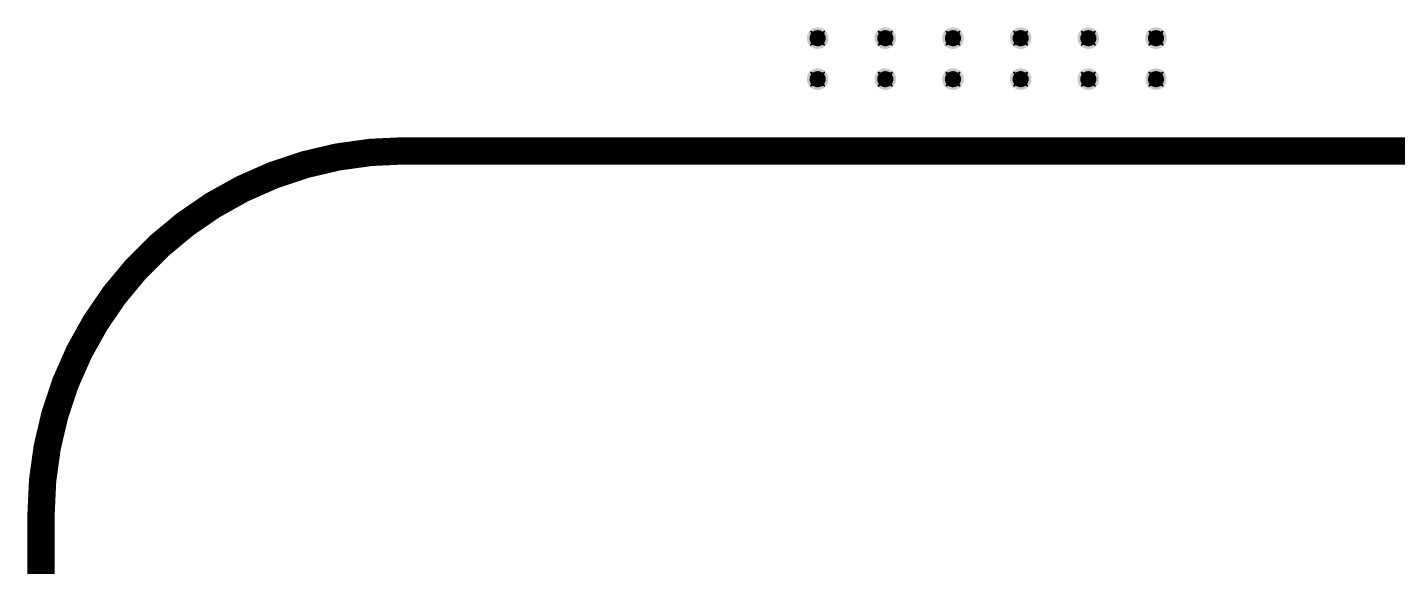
# Model space of a CAD drawing. Header units: inches. Extents: x -11 to 1110, y -7 to 455.
# Drawn here: x 600.5 to 651.4, y 64.3 to 84.3 of the extents above; entities that cross this region are included whole.
import ezdxf

# ---------------------------------------------------------------- set-up
doc = ezdxf.new("R2010")
doc.units = ezdxf.units.IN
for name, color, linetype in [('Bottom Layer', 5, 'Continuous'), ('Bottom Solder', 6, 'Continuous'), ('Drill Drawing', 1, 'Continuous'), ('Top Layer', 1, 'Continuous'), ('Top Solder', 216, 'Continuous'), ('Via Holes', 16, 'Continuous')]:
    doc.layers.add(name, color=color, linetype=linetype)

msp = doc.modelspace()

# ---------------------------------------------------------------- hatches: boundary and pattern name
at = {"layer": 'Bottom Layer'}
h = msp.add_hatch(color=5, dxfattribs=at)
edge = h.paths.add_edge_path()
edge.add_arc((629.869, 83.922), 0.3, 0, 360)
h = msp.add_hatch(color=5, dxfattribs=at)
edge = h.paths.add_edge_path()
edge.add_arc((632.384, 83.922), 0.3, 0, 360)
h = msp.add_hatch(color=5, dxfattribs=at)
edge = h.paths.add_edge_path()
edge.add_arc((634.898, 83.922), 0.3, 0, 360)
h = msp.add_hatch(color=5, dxfattribs=at)
edge = h.paths.add_edge_path()
edge.add_arc((637.413, 83.922), 0.3, 0, 360)
h = msp.add_hatch(color=5, dxfattribs=at)
edge = h.paths.add_edge_path()
edge.add_arc((639.928, 83.922), 0.3, 0, 360)
h = msp.add_hatch(color=5, dxfattribs=at)
edge = h.paths.add_edge_path()
edge.add_arc((642.442, 83.922), 0.3, 0, 360)
h = msp.add_hatch(color=5, dxfattribs=at)
edge = h.paths.add_edge_path()
edge.add_arc((629.869, 82.398), 0.3, 0, 360)
h = msp.add_hatch(color=5, dxfattribs=at)
edge = h.paths.add_edge_path()
edge.add_arc((632.384, 82.398), 0.3, 0, 360)
h = msp.add_hatch(color=5, dxfattribs=at)
edge = h.paths.add_edge_path()
edge.add_arc((634.898, 82.398), 0.3, 0, 360)
h = msp.add_hatch(color=5, dxfattribs=at)
edge = h.paths.add_edge_path()
edge.add_arc((637.413, 82.398), 0.3, 0, 360)
h = msp.add_hatch(color=5, dxfattribs=at)
edge = h.paths.add_edge_path()
edge.add_arc((639.928, 82.398), 0.3, 0, 360)
h = msp.add_hatch(color=5, dxfattribs=at)
edge = h.paths.add_edge_path()
edge.add_arc((642.442, 82.398), 0.3, 0, 360)
at = {"layer": 'Bottom Solder'}
h = msp.add_hatch(color=6, dxfattribs=at)
edge = h.paths.add_edge_path()
edge.add_arc((629.869, 83.922), 0.402, 0, 360)
h = msp.add_hatch(color=6, dxfattribs=at)
edge = h.paths.add_edge_path()
edge.add_arc((632.384, 83.922), 0.402, 0, 360)
h = msp.add_hatch(color=6, dxfattribs=at)
edge = h.paths.add_edge_path()
edge.add_arc((634.898, 83.922), 0.402, 0, 360)
h = msp.add_hatch(color=6, dxfattribs=at)
edge = h.paths.add_edge_path()
edge.add_arc((637.413, 83.922), 0.402, 0, 360)
h = msp.add_hatch(color=6, dxfattribs=at)
edge = h.paths.add_edge_path()
edge.add_arc((639.928, 83.922), 0.402, 0, 360)
h = msp.add_hatch(color=6, dxfattribs=at)
edge = h.paths.add_edge_path()
edge.add_arc((642.442, 83.922), 0.402, 0, 360)
h = msp.add_hatch(color=6, dxfattribs=at)
edge = h.paths.add_edge_path()
edge.add_arc((629.869, 82.398), 0.402, 0, 360)
h = msp.add_hatch(color=6, dxfattribs=at)
edge = h.paths.add_edge_path()
edge.add_arc((632.384, 82.398), 0.402, 0, 360)
h = msp.add_hatch(color=6, dxfattribs=at)
edge = h.paths.add_edge_path()
edge.add_arc((634.898, 82.398), 0.402, 0, 360)
h = msp.add_hatch(color=6, dxfattribs=at)
edge = h.paths.add_edge_path()
edge.add_arc((637.413, 82.398), 0.402, 0, 360)
h = msp.add_hatch(color=6, dxfattribs=at)
edge = h.paths.add_edge_path()
edge.add_arc((639.928, 82.398), 0.402, 0, 360)
h = msp.add_hatch(color=6, dxfattribs=at)
edge = h.paths.add_edge_path()
edge.add_arc((642.442, 82.398), 0.402, 0, 360)
at = {"layer": 'Top Layer'}
h = msp.add_hatch(color=1, dxfattribs=at)
edge = h.paths.add_edge_path()
edge.add_arc((629.869, 83.922), 0.3, 0, 360)
h = msp.add_hatch(color=1, dxfattribs=at)
edge = h.paths.add_edge_path()
edge.add_arc((632.384, 83.922), 0.3, 0, 360)
h = msp.add_hatch(color=1, dxfattribs=at)
edge = h.paths.add_edge_path()
edge.add_arc((634.898, 83.922), 0.3, 0, 360)
h = msp.add_hatch(color=1, dxfattribs=at)
edge = h.paths.add_edge_path()
edge.add_arc((637.413, 83.922), 0.3, 0, 360)
h = msp.add_hatch(color=1, dxfattribs=at)
edge = h.paths.add_edge_path()
edge.add_arc((639.928, 83.922), 0.3, 0, 360)
h = msp.add_hatch(color=1, dxfattribs=at)
edge = h.paths.add_edge_path()
edge.add_arc((642.442, 83.922), 0.3, 0, 360)
h = msp.add_hatch(color=1, dxfattribs=at)
edge = h.paths.add_edge_path()
edge.add_arc((629.869, 82.398), 0.3, 0, 360)
h = msp.add_hatch(color=1, dxfattribs=at)
edge = h.paths.add_edge_path()
edge.add_arc((632.384, 82.398), 0.3, 0, 360)
h = msp.add_hatch(color=1, dxfattribs=at)
edge = h.paths.add_edge_path()
edge.add_arc((634.898, 82.398), 0.3, 0, 360)
h = msp.add_hatch(color=1, dxfattribs=at)
edge = h.paths.add_edge_path()
edge.add_arc((637.413, 82.398), 0.3, 0, 360)
h = msp.add_hatch(color=1, dxfattribs=at)
edge = h.paths.add_edge_path()
edge.add_arc((639.928, 82.398), 0.3, 0, 360)
h = msp.add_hatch(color=1, dxfattribs=at)
edge = h.paths.add_edge_path()
edge.add_arc((642.442, 82.398), 0.3, 0, 360)
at = {"layer": 'Top Solder'}
h = msp.add_hatch(color=216, dxfattribs=at)
edge = h.paths.add_edge_path()
edge.add_arc((629.869, 83.922), 0.402, 0, 360)
h = msp.add_hatch(color=216, dxfattribs=at)
edge = h.paths.add_edge_path()
edge.add_arc((632.384, 83.922), 0.402, 0, 360)
h = msp.add_hatch(color=216, dxfattribs=at)
edge = h.paths.add_edge_path()
edge.add_arc((634.898, 83.922), 0.402, 0, 360)
h = msp.add_hatch(color=216, dxfattribs=at)
edge = h.paths.add_edge_path()
edge.add_arc((637.413, 83.922), 0.402, 0, 360)
h = msp.add_hatch(color=216, dxfattribs=at)
edge = h.paths.add_edge_path()
edge.add_arc((639.928, 83.922), 0.402, 0, 360)
h = msp.add_hatch(color=216, dxfattribs=at)
edge = h.paths.add_edge_path()
edge.add_arc((642.442, 83.922), 0.402, 0, 360)
h = msp.add_hatch(color=216, dxfattribs=at)
edge = h.paths.add_edge_path()
edge.add_arc((629.869, 82.398), 0.402, 0, 360)
h = msp.add_hatch(color=216, dxfattribs=at)
edge = h.paths.add_edge_path()
edge.add_arc((632.384, 82.398), 0.402, 0, 360)
h = msp.add_hatch(color=216, dxfattribs=at)
edge = h.paths.add_edge_path()
edge.add_arc((634.898, 82.398), 0.402, 0, 360)
h = msp.add_hatch(color=216, dxfattribs=at)
edge = h.paths.add_edge_path()
edge.add_arc((637.413, 82.398), 0.402, 0, 360)
h = msp.add_hatch(color=216, dxfattribs=at)
edge = h.paths.add_edge_path()
edge.add_arc((639.928, 82.398), 0.402, 0, 360)
h = msp.add_hatch(color=216, dxfattribs=at)
edge = h.paths.add_edge_path()
edge.add_arc((642.442, 82.398), 0.402, 0, 360)
at = {"layer": 'Via Holes'}
h = msp.add_hatch(color=7, dxfattribs=at)
edge = h.paths.add_edge_path()
edge.add_arc((629.869, 83.922), 0.15, 0, 360)
h = msp.add_hatch(color=7, dxfattribs=at)
edge = h.paths.add_edge_path()
edge.add_arc((632.384, 83.922), 0.15, 0, 360)
h = msp.add_hatch(color=7, dxfattribs=at)
edge = h.paths.add_edge_path()
edge.add_arc((634.898, 83.922), 0.15, 0, 360)
h = msp.add_hatch(color=7, dxfattribs=at)
edge = h.paths.add_edge_path()
edge.add_arc((637.413, 83.922), 0.15, 0, 360)
h = msp.add_hatch(color=7, dxfattribs=at)
edge = h.paths.add_edge_path()
edge.add_arc((639.928, 83.922), 0.15, 0, 360)
h = msp.add_hatch(color=7, dxfattribs=at)
edge = h.paths.add_edge_path()
edge.add_arc((642.442, 83.922), 0.15, 0, 360)
h = msp.add_hatch(color=7, dxfattribs=at)
edge = h.paths.add_edge_path()
edge.add_arc((629.869, 82.398), 0.15, 0, 360)
h = msp.add_hatch(color=7, dxfattribs=at)
edge = h.paths.add_edge_path()
edge.add_arc((632.384, 82.398), 0.15, 0, 360)
h = msp.add_hatch(color=7, dxfattribs=at)
edge = h.paths.add_edge_path()
edge.add_arc((634.898, 82.398), 0.15, 0, 360)
h = msp.add_hatch(color=7, dxfattribs=at)
edge = h.paths.add_edge_path()
edge.add_arc((637.413, 82.398), 0.15, 0, 360)
h = msp.add_hatch(color=7, dxfattribs=at)
edge = h.paths.add_edge_path()
edge.add_arc((639.928, 82.398), 0.15, 0, 360)
h = msp.add_hatch(color=7, dxfattribs=at)
edge = h.paths.add_edge_path()
edge.add_arc((642.442, 82.398), 0.15, 0, 360)

# ---------------------------------------------------------------- linework, layer by layer
at = {"layer": 'Bottom Layer'}
for points in [[(601.015, 66.243, 1.016, 1.016, -0.414214), (614.506, 79.734, 1.016, 1.016, 0)], [(614.506, 79.734, 1.016, 1.016, 0), (680.191, 79.734, 1.016, 1.016, 0)], [(601.015, 39.802, 1.016, 1.016, 0), (601.015, 66.243, 1.016, 1.016, 0)]]:
    msp.add_lwpolyline(points, format="xyseb", dxfattribs=at)
for points in [[(614.252, 79.734, 0.508, 0.508, 1), (614.76, 79.734, 0.508, 0.508, 1)], [(614.252, 79.734, 0.508, 0.508, 1), (614.76, 79.734, 0.508, 0.508, 1)], [(600.761, 66.243, 0.508, 0.508, 1), (601.269, 66.243, 0.508, 0.508, 1)], [(600.761, 66.243, 0.508, 0.508, 1), (601.269, 66.243, 0.508, 0.508, 1)]]:
    msp.add_lwpolyline(points, format="xyseb", close=True, dxfattribs=at)
at = {"layer": 'Drill Drawing'}
for points in [[(629.615, 84.176, 0.0508, 0.0508, 0), (629.869, 84.049, 0.0508, 0.0508, 0)], [(629.615, 84.176, 0.0508, 0.0508, 0), (629.742, 83.922, 0.0508, 0.0508, 0)], [(629.869, 84.049, 0.0508, 0.0508, 0), (630.123, 84.176, 0.0508, 0.0508, 0)], [(629.996, 83.922, 0.0508, 0.0508, 0), (630.123, 84.176, 0.0508, 0.0508, 0)], [(632.13, 84.176, 0.0508, 0.0508, 0), (632.384, 84.049, 0.0508, 0.0508, 0)], [(632.13, 84.176, 0.0508, 0.0508, 0), (632.257, 83.922, 0.0508, 0.0508, 0)], [(632.384, 84.049, 0.0508, 0.0508, 0), (632.638, 84.176, 0.0508, 0.0508, 0)], [(632.511, 83.922, 0.0508, 0.0508, 0), (632.638, 84.176, 0.0508, 0.0508, 0)], [(634.644, 84.176, 0.0508, 0.0508, 0), (634.898, 84.049, 0.0508, 0.0508, 0)], [(634.644, 84.176, 0.0508, 0.0508, 0), (634.771, 83.922, 0.0508, 0.0508, 0)], [(634.898, 84.049, 0.0508, 0.0508, 0), (635.152, 84.176, 0.0508, 0.0508, 0)], [(635.025, 83.922, 0.0508, 0.0508, 0), (635.152, 84.176, 0.0508, 0.0508, 0)], [(637.159, 84.176, 0.0508, 0.0508, 0), (637.413, 84.049, 0.0508, 0.0508, 0)], [(637.159, 84.176, 0.0508, 0.0508, 0), (637.286, 83.922, 0.0508, 0.0508, 0)], [(637.413, 84.049, 0.0508, 0.0508, 0), (637.667, 84.176, 0.0508, 0.0508, 0)], [(637.54, 83.922, 0.0508, 0.0508, 0), (637.667, 84.176, 0.0508, 0.0508, 0)], [(639.674, 84.176, 0.0508, 0.0508, 0), (639.928, 84.049, 0.0508, 0.0508, 0)], [(639.674, 84.176, 0.0508, 0.0508, 0), (639.801, 83.922, 0.0508, 0.0508, 0)], [(639.928, 84.049, 0.0508, 0.0508, 0), (640.182, 84.176, 0.0508, 0.0508, 0)], [(640.055, 83.922, 0.0508, 0.0508, 0), (640.182, 84.176, 0.0508, 0.0508, 0)], [(642.188, 84.176, 0.0508, 0.0508, 0), (642.442, 84.049, 0.0508, 0.0508, 0)], [(642.188, 84.176, 0.0508, 0.0508, 0), (642.315, 83.922, 0.0508, 0.0508, 0)], [(642.442, 84.049, 0.0508, 0.0508, 0), (642.696, 84.176, 0.0508, 0.0508, 0)], [(642.569, 83.922, 0.0508, 0.0508, 0), (642.696, 84.176, 0.0508, 0.0508, 0)], [(629.615, 83.668, 0.0508, 0.0508, 0), (629.742, 83.922, 0.0508, 0.0508, 0)], [(629.615, 83.668, 0.0508, 0.0508, 0), (629.869, 83.795, 0.0508, 0.0508, 0)], [(629.869, 83.795, 0.0508, 0.0508, 0), (630.123, 83.668, 0.0508, 0.0508, 0)], [(629.996, 83.922, 0.0508, 0.0508, 0), (630.123, 83.668, 0.0508, 0.0508, 0)], [(632.13, 83.668, 0.0508, 0.0508, 0), (632.257, 83.922, 0.0508, 0.0508, 0)], [(632.13, 83.668, 0.0508, 0.0508, 0), (632.384, 83.795, 0.0508, 0.0508, 0)], [(632.384, 83.795, 0.0508, 0.0508, 0), (632.638, 83.668, 0.0508, 0.0508, 0)], [(632.511, 83.922, 0.0508, 0.0508, 0), (632.638, 83.668, 0.0508, 0.0508, 0)], [(634.644, 83.668, 0.0508, 0.0508, 0), (634.771, 83.922, 0.0508, 0.0508, 0)], [(634.644, 83.668, 0.0508, 0.0508, 0), (634.898, 83.795, 0.0508, 0.0508, 0)], [(634.898, 83.795, 0.0508, 0.0508, 0), (635.152, 83.668, 0.0508, 0.0508, 0)], [(635.025, 83.922, 0.0508, 0.0508, 0), (635.152, 83.668, 0.0508, 0.0508, 0)], [(637.159, 83.668, 0.0508, 0.0508, 0), (637.286, 83.922, 0.0508, 0.0508, 0)], [(637.159, 83.668, 0.0508, 0.0508, 0), (637.413, 83.795, 0.0508, 0.0508, 0)], [(637.413, 83.795, 0.0508, 0.0508, 0), (637.667, 83.668, 0.0508, 0.0508, 0)], [(637.54, 83.922, 0.0508, 0.0508, 0), (637.667, 83.668, 0.0508, 0.0508, 0)], [(639.674, 83.668, 0.0508, 0.0508, 0), (639.801, 83.922, 0.0508, 0.0508, 0)], [(639.674, 83.668, 0.0508, 0.0508, 0), (639.928, 83.795, 0.0508, 0.0508, 0)], [(639.928, 83.795, 0.0508, 0.0508, 0), (640.182, 83.668, 0.0508, 0.0508, 0)], [(640.055, 83.922, 0.0508, 0.0508, 0), (640.182, 83.668, 0.0508, 0.0508, 0)], [(642.188, 83.668, 0.0508, 0.0508, 0), (642.315, 83.922, 0.0508, 0.0508, 0)], [(642.188, 83.668, 0.0508, 0.0508, 0), (642.442, 83.795, 0.0508, 0.0508, 0)], [(642.442, 83.795, 0.0508, 0.0508, 0), (642.696, 83.668, 0.0508, 0.0508, 0)], [(642.569, 83.922, 0.0508, 0.0508, 0), (642.696, 83.668, 0.0508, 0.0508, 0)], [(629.615, 82.652, 0.0508, 0.0508, 0), (629.869, 82.525, 0.0508, 0.0508, 0)], [(629.615, 82.652, 0.0508, 0.0508, 0), (629.742, 82.398, 0.0508, 0.0508, 0)], [(629.869, 82.525, 0.0508, 0.0508, 0), (630.123, 82.652, 0.0508, 0.0508, 0)], [(629.996, 82.398, 0.0508, 0.0508, 0), (630.123, 82.652, 0.0508, 0.0508, 0)], [(632.13, 82.652, 0.0508, 0.0508, 0), (632.384, 82.525, 0.0508, 0.0508, 0)], [(632.13, 82.652, 0.0508, 0.0508, 0), (632.257, 82.398, 0.0508, 0.0508, 0)], [(632.384, 82.525, 0.0508, 0.0508, 0), (632.638, 82.652, 0.0508, 0.0508, 0)], [(632.511, 82.398, 0.0508, 0.0508, 0), (632.638, 82.652, 0.0508, 0.0508, 0)], [(634.644, 82.652, 0.0508, 0.0508, 0), (634.898, 82.525, 0.0508, 0.0508, 0)], [(634.644, 82.652, 0.0508, 0.0508, 0), (634.771, 82.398, 0.0508, 0.0508, 0)], [(634.898, 82.525, 0.0508, 0.0508, 0), (635.152, 82.652, 0.0508, 0.0508, 0)], [(635.025, 82.398, 0.0508, 0.0508, 0), (635.152, 82.652, 0.0508, 0.0508, 0)], [(637.159, 82.652, 0.0508, 0.0508, 0), (637.413, 82.525, 0.0508, 0.0508, 0)], [(637.159, 82.652, 0.0508, 0.0508, 0), (637.286, 82.398, 0.0508, 0.0508, 0)], [(637.413, 82.525, 0.0508, 0.0508, 0), (637.667, 82.652, 0.0508, 0.0508, 0)], [(637.54, 82.398, 0.0508, 0.0508, 0), (637.667, 82.652, 0.0508, 0.0508, 0)], [(639.674, 82.652, 0.0508, 0.0508, 0), (639.928, 82.525, 0.0508, 0.0508, 0)], [(639.674, 82.652, 0.0508, 0.0508, 0), (639.801, 82.398, 0.0508, 0.0508, 0)], [(639.928, 82.525, 0.0508, 0.0508, 0), (640.182, 82.652, 0.0508, 0.0508, 0)], [(640.055, 82.398, 0.0508, 0.0508, 0), (640.182, 82.652, 0.0508, 0.0508, 0)], [(642.188, 82.652, 0.0508, 0.0508, 0), (642.442, 82.525, 0.0508, 0.0508, 0)], [(642.188, 82.652, 0.0508, 0.0508, 0), (642.315, 82.398, 0.0508, 0.0508, 0)], [(642.442, 82.525, 0.0508, 0.0508, 0), (642.696, 82.652, 0.0508, 0.0508, 0)], [(642.569, 82.398, 0.0508, 0.0508, 0), (642.696, 82.652, 0.0508, 0.0508, 0)], [(629.615, 82.144, 0.0508, 0.0508, 0), (629.742, 82.398, 0.0508, 0.0508, 0)], [(629.615, 82.144, 0.0508, 0.0508, 0), (629.869, 82.271, 0.0508, 0.0508, 0)], [(629.869, 82.271, 0.0508, 0.0508, 0), (630.123, 82.144, 0.0508, 0.0508, 0)], [(629.996, 82.398, 0.0508, 0.0508, 0), (630.123, 82.144, 0.0508, 0.0508, 0)], [(632.13, 82.144, 0.0508, 0.0508, 0), (632.257, 82.398, 0.0508, 0.0508, 0)], [(632.13, 82.144, 0.0508, 0.0508, 0), (632.384, 82.271, 0.0508, 0.0508, 0)], [(632.384, 82.271, 0.0508, 0.0508, 0), (632.638, 82.144, 0.0508, 0.0508, 0)], [(632.511, 82.398, 0.0508, 0.0508, 0), (632.638, 82.144, 0.0508, 0.0508, 0)], [(634.644, 82.144, 0.0508, 0.0508, 0), (634.771, 82.398, 0.0508, 0.0508, 0)], [(634.644, 82.144, 0.0508, 0.0508, 0), (634.898, 82.271, 0.0508, 0.0508, 0)], [(634.898, 82.271, 0.0508, 0.0508, 0), (635.152, 82.144, 0.0508, 0.0508, 0)], [(635.025, 82.398, 0.0508, 0.0508, 0), (635.152, 82.144, 0.0508, 0.0508, 0)], [(637.159, 82.144, 0.0508, 0.0508, 0), (637.286, 82.398, 0.0508, 0.0508, 0)], [(637.159, 82.144, 0.0508, 0.0508, 0), (637.413, 82.271, 0.0508, 0.0508, 0)], [(637.413, 82.271, 0.0508, 0.0508, 0), (637.667, 82.144, 0.0508, 0.0508, 0)], [(637.54, 82.398, 0.0508, 0.0508, 0), (637.667, 82.144, 0.0508, 0.0508, 0)], [(639.674, 82.144, 0.0508, 0.0508, 0), (639.801, 82.398, 0.0508, 0.0508, 0)], [(639.674, 82.144, 0.0508, 0.0508, 0), (639.928, 82.271, 0.0508, 0.0508, 0)], [(639.928, 82.271, 0.0508, 0.0508, 0), (640.182, 82.144, 0.0508, 0.0508, 0)], [(640.055, 82.398, 0.0508, 0.0508, 0), (640.182, 82.144, 0.0508, 0.0508, 0)], [(642.188, 82.144, 0.0508, 0.0508, 0), (642.315, 82.398, 0.0508, 0.0508, 0)], [(642.188, 82.144, 0.0508, 0.0508, 0), (642.442, 82.271, 0.0508, 0.0508, 0)], [(642.442, 82.271, 0.0508, 0.0508, 0), (642.696, 82.144, 0.0508, 0.0508, 0)], [(642.569, 82.398, 0.0508, 0.0508, 0), (642.696, 82.144, 0.0508, 0.0508, 0)]]:
    msp.add_lwpolyline(points, format="xyseb", dxfattribs=at)
for points in [[(629.602, 84.176, 0.0254, 0.0254, 1), (629.628, 84.176, 0.0254, 0.0254, 1)], [(629.602, 84.176, 0.0254, 0.0254, 1), (629.628, 84.176, 0.0254, 0.0254, 1)], [(629.856, 84.049, 0.0254, 0.0254, 1), (629.882, 84.049, 0.0254, 0.0254, 1)], [(629.856, 84.049, 0.0254, 0.0254, 1), (629.882, 84.049, 0.0254, 0.0254, 1)], [(630.111, 84.176, 0.0254, 0.0254, 1), (630.136, 84.176, 0.0254, 0.0254, 1)], [(630.111, 84.176, 0.0254, 0.0254, 1), (630.136, 84.176, 0.0254, 0.0254, 1)], [(632.117, 84.176, 0.0254, 0.0254, 1), (632.142, 84.176, 0.0254, 0.0254, 1)], [(632.117, 84.176, 0.0254, 0.0254, 1), (632.142, 84.176, 0.0254, 0.0254, 1)], [(632.371, 84.049, 0.0254, 0.0254, 1), (632.396, 84.049, 0.0254, 0.0254, 1)], [(632.371, 84.049, 0.0254, 0.0254, 1), (632.396, 84.049, 0.0254, 0.0254, 1)], [(632.625, 84.176, 0.0254, 0.0254, 1), (632.65, 84.176, 0.0254, 0.0254, 1)], [(632.625, 84.176, 0.0254, 0.0254, 1), (632.65, 84.176, 0.0254, 0.0254, 1)], [(634.632, 84.176, 0.0254, 0.0254, 1), (634.657, 84.176, 0.0254, 0.0254, 1)], [(634.632, 84.176, 0.0254, 0.0254, 1), (634.657, 84.176, 0.0254, 0.0254, 1)], [(634.886, 84.049, 0.0254, 0.0254, 1), (634.911, 84.049, 0.0254, 0.0254, 1)], [(634.886, 84.049, 0.0254, 0.0254, 1), (634.911, 84.049, 0.0254, 0.0254, 1)], [(635.14, 84.176, 0.0254, 0.0254, 1), (635.165, 84.176, 0.0254, 0.0254, 1)], [(635.14, 84.176, 0.0254, 0.0254, 1), (635.165, 84.176, 0.0254, 0.0254, 1)], [(637.146, 84.176, 0.0254, 0.0254, 1), (637.172, 84.176, 0.0254, 0.0254, 1)], [(637.146, 84.176, 0.0254, 0.0254, 1), (637.172, 84.176, 0.0254, 0.0254, 1)], [(637.4, 84.049, 0.0254, 0.0254, 1), (637.426, 84.049, 0.0254, 0.0254, 1)], [(637.4, 84.049, 0.0254, 0.0254, 1), (637.426, 84.049, 0.0254, 0.0254, 1)], [(637.654, 84.176, 0.0254, 0.0254, 1), (637.68, 84.176, 0.0254, 0.0254, 1)], [(637.654, 84.176, 0.0254, 0.0254, 1), (637.68, 84.176, 0.0254, 0.0254, 1)], [(639.661, 84.176, 0.0254, 0.0254, 1), (639.686, 84.176, 0.0254, 0.0254, 1)], [(639.661, 84.176, 0.0254, 0.0254, 1), (639.686, 84.176, 0.0254, 0.0254, 1)], [(639.915, 84.049, 0.0254, 0.0254, 1), (639.94, 84.049, 0.0254, 0.0254, 1)], [(639.915, 84.049, 0.0254, 0.0254, 1), (639.94, 84.049, 0.0254, 0.0254, 1)], [(640.169, 84.176, 0.0254, 0.0254, 1), (640.194, 84.176, 0.0254, 0.0254, 1)], [(640.169, 84.176, 0.0254, 0.0254, 1), (640.194, 84.176, 0.0254, 0.0254, 1)], [(642.175, 84.176, 0.0254, 0.0254, 1), (642.201, 84.176, 0.0254, 0.0254, 1)], [(642.175, 84.176, 0.0254, 0.0254, 1), (642.201, 84.176, 0.0254, 0.0254, 1)], [(642.429, 84.049, 0.0254, 0.0254, 1), (642.455, 84.049, 0.0254, 0.0254, 1)], [(642.429, 84.049, 0.0254, 0.0254, 1), (642.455, 84.049, 0.0254, 0.0254, 1)], [(642.683, 84.176, 0.0254, 0.0254, 1), (642.709, 84.176, 0.0254, 0.0254, 1)], [(642.683, 84.176, 0.0254, 0.0254, 1), (642.709, 84.176, 0.0254, 0.0254, 1)], [(629.602, 83.668, 0.0254, 0.0254, 1), (629.628, 83.668, 0.0254, 0.0254, 1)], [(629.602, 83.668, 0.0254, 0.0254, 1), (629.628, 83.668, 0.0254, 0.0254, 1)], [(629.73, 83.922, 0.0254, 0.0254, 1), (629.755, 83.922, 0.0254, 0.0254, 1)], [(629.73, 83.922, 0.0254, 0.0254, 1), (629.755, 83.922, 0.0254, 0.0254, 1)], [(629.856, 83.795, 0.0254, 0.0254, 1), (629.882, 83.795, 0.0254, 0.0254, 1)], [(629.856, 83.795, 0.0254, 0.0254, 1), (629.882, 83.795, 0.0254, 0.0254, 1)], [(629.983, 83.922, 0.0254, 0.0254, 1), (630.009, 83.922, 0.0254, 0.0254, 1)], [(629.983, 83.922, 0.0254, 0.0254, 1), (630.009, 83.922, 0.0254, 0.0254, 1)], [(630.111, 83.668, 0.0254, 0.0254, 1), (630.136, 83.668, 0.0254, 0.0254, 1)], [(630.111, 83.668, 0.0254, 0.0254, 1), (630.136, 83.668, 0.0254, 0.0254, 1)], [(632.117, 83.668, 0.0254, 0.0254, 1), (632.142, 83.668, 0.0254, 0.0254, 1)], [(632.117, 83.668, 0.0254, 0.0254, 1), (632.142, 83.668, 0.0254, 0.0254, 1)], [(632.244, 83.922, 0.0254, 0.0254, 1), (632.269, 83.922, 0.0254, 0.0254, 1)], [(632.244, 83.922, 0.0254, 0.0254, 1), (632.269, 83.922, 0.0254, 0.0254, 1)], [(632.371, 83.795, 0.0254, 0.0254, 1), (632.396, 83.795, 0.0254, 0.0254, 1)], [(632.371, 83.795, 0.0254, 0.0254, 1), (632.396, 83.795, 0.0254, 0.0254, 1)], [(632.498, 83.922, 0.0254, 0.0254, 1), (632.523, 83.922, 0.0254, 0.0254, 1)], [(632.498, 83.922, 0.0254, 0.0254, 1), (632.523, 83.922, 0.0254, 0.0254, 1)], [(632.625, 83.668, 0.0254, 0.0254, 1), (632.65, 83.668, 0.0254, 0.0254, 1)], [(632.625, 83.668, 0.0254, 0.0254, 1), (632.65, 83.668, 0.0254, 0.0254, 1)], [(634.632, 83.668, 0.0254, 0.0254, 1), (634.657, 83.668, 0.0254, 0.0254, 1)], [(634.632, 83.668, 0.0254, 0.0254, 1), (634.657, 83.668, 0.0254, 0.0254, 1)], [(634.759, 83.922, 0.0254, 0.0254, 1), (634.784, 83.922, 0.0254, 0.0254, 1)], [(634.759, 83.922, 0.0254, 0.0254, 1), (634.784, 83.922, 0.0254, 0.0254, 1)], [(634.886, 83.795, 0.0254, 0.0254, 1), (634.911, 83.795, 0.0254, 0.0254, 1)], [(634.886, 83.795, 0.0254, 0.0254, 1), (634.911, 83.795, 0.0254, 0.0254, 1)], [(635.013, 83.922, 0.0254, 0.0254, 1), (635.038, 83.922, 0.0254, 0.0254, 1)], [(635.013, 83.922, 0.0254, 0.0254, 1), (635.038, 83.922, 0.0254, 0.0254, 1)], [(635.14, 83.668, 0.0254, 0.0254, 1), (635.165, 83.668, 0.0254, 0.0254, 1)], [(635.14, 83.668, 0.0254, 0.0254, 1), (635.165, 83.668, 0.0254, 0.0254, 1)], [(637.146, 83.668, 0.0254, 0.0254, 1), (637.172, 83.668, 0.0254, 0.0254, 1)], [(637.146, 83.668, 0.0254, 0.0254, 1), (637.172, 83.668, 0.0254, 0.0254, 1)], [(637.273, 83.922, 0.0254, 0.0254, 1), (637.299, 83.922, 0.0254, 0.0254, 1)], [(637.273, 83.922, 0.0254, 0.0254, 1), (637.299, 83.922, 0.0254, 0.0254, 1)], [(637.4, 83.795, 0.0254, 0.0254, 1), (637.426, 83.795, 0.0254, 0.0254, 1)], [(637.4, 83.795, 0.0254, 0.0254, 1), (637.426, 83.795, 0.0254, 0.0254, 1)], [(637.527, 83.922, 0.0254, 0.0254, 1), (637.553, 83.922, 0.0254, 0.0254, 1)], [(637.527, 83.922, 0.0254, 0.0254, 1), (637.553, 83.922, 0.0254, 0.0254, 1)], [(637.654, 83.668, 0.0254, 0.0254, 1), (637.68, 83.668, 0.0254, 0.0254, 1)], [(637.654, 83.668, 0.0254, 0.0254, 1), (637.68, 83.668, 0.0254, 0.0254, 1)], [(639.661, 83.668, 0.0254, 0.0254, 1), (639.686, 83.668, 0.0254, 0.0254, 1)], [(639.661, 83.668, 0.0254, 0.0254, 1), (639.686, 83.668, 0.0254, 0.0254, 1)], [(639.788, 83.922, 0.0254, 0.0254, 1), (639.813, 83.922, 0.0254, 0.0254, 1)], [(639.788, 83.922, 0.0254, 0.0254, 1), (639.813, 83.922, 0.0254, 0.0254, 1)], [(639.915, 83.795, 0.0254, 0.0254, 1), (639.94, 83.795, 0.0254, 0.0254, 1)], [(639.915, 83.795, 0.0254, 0.0254, 1), (639.94, 83.795, 0.0254, 0.0254, 1)], [(640.042, 83.922, 0.0254, 0.0254, 1), (640.067, 83.922, 0.0254, 0.0254, 1)], [(640.042, 83.922, 0.0254, 0.0254, 1), (640.067, 83.922, 0.0254, 0.0254, 1)], [(640.169, 83.668, 0.0254, 0.0254, 1), (640.194, 83.668, 0.0254, 0.0254, 1)], [(640.169, 83.668, 0.0254, 0.0254, 1), (640.194, 83.668, 0.0254, 0.0254, 1)], [(642.175, 83.668, 0.0254, 0.0254, 1), (642.201, 83.668, 0.0254, 0.0254, 1)], [(642.175, 83.668, 0.0254, 0.0254, 1), (642.201, 83.668, 0.0254, 0.0254, 1)], [(642.302, 83.922, 0.0254, 0.0254, 1), (642.328, 83.922, 0.0254, 0.0254, 1)], [(642.302, 83.922, 0.0254, 0.0254, 1), (642.328, 83.922, 0.0254, 0.0254, 1)], [(642.429, 83.795, 0.0254, 0.0254, 1), (642.455, 83.795, 0.0254, 0.0254, 1)], [(642.429, 83.795, 0.0254, 0.0254, 1), (642.455, 83.795, 0.0254, 0.0254, 1)], [(642.556, 83.922, 0.0254, 0.0254, 1), (642.582, 83.922, 0.0254, 0.0254, 1)], [(642.556, 83.922, 0.0254, 0.0254, 1), (642.582, 83.922, 0.0254, 0.0254, 1)], [(642.683, 83.668, 0.0254, 0.0254, 1), (642.709, 83.668, 0.0254, 0.0254, 1)], [(642.683, 83.668, 0.0254, 0.0254, 1), (642.709, 83.668, 0.0254, 0.0254, 1)], [(629.602, 82.652, 0.0254, 0.0254, 1), (629.628, 82.652, 0.0254, 0.0254, 1)], [(629.602, 82.652, 0.0254, 0.0254, 1), (629.628, 82.652, 0.0254, 0.0254, 1)], [(629.856, 82.525, 0.0254, 0.0254, 1), (629.882, 82.525, 0.0254, 0.0254, 1)], [(629.856, 82.525, 0.0254, 0.0254, 1), (629.882, 82.525, 0.0254, 0.0254, 1)], [(630.111, 82.652, 0.0254, 0.0254, 1), (630.136, 82.652, 0.0254, 0.0254, 1)], [(630.111, 82.652, 0.0254, 0.0254, 1), (630.136, 82.652, 0.0254, 0.0254, 1)], [(632.117, 82.652, 0.0254, 0.0254, 1), (632.142, 82.652, 0.0254, 0.0254, 1)], [(632.117, 82.652, 0.0254, 0.0254, 1), (632.142, 82.652, 0.0254, 0.0254, 1)], [(632.371, 82.525, 0.0254, 0.0254, 1), (632.396, 82.525, 0.0254, 0.0254, 1)], [(632.371, 82.525, 0.0254, 0.0254, 1), (632.396, 82.525, 0.0254, 0.0254, 1)], [(632.625, 82.652, 0.0254, 0.0254, 1), (632.65, 82.652, 0.0254, 0.0254, 1)], [(632.625, 82.652, 0.0254, 0.0254, 1), (632.65, 82.652, 0.0254, 0.0254, 1)], [(634.632, 82.652, 0.0254, 0.0254, 1), (634.657, 82.652, 0.0254, 0.0254, 1)], [(634.632, 82.652, 0.0254, 0.0254, 1), (634.657, 82.652, 0.0254, 0.0254, 1)], [(634.886, 82.525, 0.0254, 0.0254, 1), (634.911, 82.525, 0.0254, 0.0254, 1)], [(634.886, 82.525, 0.0254, 0.0254, 1), (634.911, 82.525, 0.0254, 0.0254, 1)], [(635.14, 82.652, 0.0254, 0.0254, 1), (635.165, 82.652, 0.0254, 0.0254, 1)], [(635.14, 82.652, 0.0254, 0.0254, 1), (635.165, 82.652, 0.0254, 0.0254, 1)], [(637.146, 82.652, 0.0254, 0.0254, 1), (637.172, 82.652, 0.0254, 0.0254, 1)], [(637.146, 82.652, 0.0254, 0.0254, 1), (637.172, 82.652, 0.0254, 0.0254, 1)], [(637.4, 82.525, 0.0254, 0.0254, 1), (637.426, 82.525, 0.0254, 0.0254, 1)], [(637.4, 82.525, 0.0254, 0.0254, 1), (637.426, 82.525, 0.0254, 0.0254, 1)], [(637.654, 82.652, 0.0254, 0.0254, 1), (637.68, 82.652, 0.0254, 0.0254, 1)], [(637.654, 82.652, 0.0254, 0.0254, 1), (637.68, 82.652, 0.0254, 0.0254, 1)], [(639.661, 82.652, 0.0254, 0.0254, 1), (639.686, 82.652, 0.0254, 0.0254, 1)], [(639.661, 82.652, 0.0254, 0.0254, 1), (639.686, 82.652, 0.0254, 0.0254, 1)], [(639.915, 82.525, 0.0254, 0.0254, 1), (639.94, 82.525, 0.0254, 0.0254, 1)], [(639.915, 82.525, 0.0254, 0.0254, 1), (639.94, 82.525, 0.0254, 0.0254, 1)], [(640.169, 82.652, 0.0254, 0.0254, 1), (640.194, 82.652, 0.0254, 0.0254, 1)], [(640.169, 82.652, 0.0254, 0.0254, 1), (640.194, 82.652, 0.0254, 0.0254, 1)], [(642.175, 82.652, 0.0254, 0.0254, 1), (642.201, 82.652, 0.0254, 0.0254, 1)], [(642.175, 82.652, 0.0254, 0.0254, 1), (642.201, 82.652, 0.0254, 0.0254, 1)], [(642.429, 82.525, 0.0254, 0.0254, 1), (642.455, 82.525, 0.0254, 0.0254, 1)], [(642.429, 82.525, 0.0254, 0.0254, 1), (642.455, 82.525, 0.0254, 0.0254, 1)], [(642.683, 82.652, 0.0254, 0.0254, 1), (642.709, 82.652, 0.0254, 0.0254, 1)], [(642.683, 82.652, 0.0254, 0.0254, 1), (642.709, 82.652, 0.0254, 0.0254, 1)], [(629.602, 82.144, 0.0254, 0.0254, 1), (629.628, 82.144, 0.0254, 0.0254, 1)], [(629.602, 82.144, 0.0254, 0.0254, 1), (629.628, 82.144, 0.0254, 0.0254, 1)], [(629.73, 82.398, 0.0254, 0.0254, 1), (629.755, 82.398, 0.0254, 0.0254, 1)], [(629.73, 82.398, 0.0254, 0.0254, 1), (629.755, 82.398, 0.0254, 0.0254, 1)], [(629.856, 82.271, 0.0254, 0.0254, 1), (629.882, 82.271, 0.0254, 0.0254, 1)], [(629.856, 82.271, 0.0254, 0.0254, 1), (629.882, 82.271, 0.0254, 0.0254, 1)], [(629.983, 82.398, 0.0254, 0.0254, 1), (630.009, 82.398, 0.0254, 0.0254, 1)], [(629.983, 82.398, 0.0254, 0.0254, 1), (630.009, 82.398, 0.0254, 0.0254, 1)], [(630.111, 82.144, 0.0254, 0.0254, 1), (630.136, 82.144, 0.0254, 0.0254, 1)], [(630.111, 82.144, 0.0254, 0.0254, 1), (630.136, 82.144, 0.0254, 0.0254, 1)], [(632.117, 82.144, 0.0254, 0.0254, 1), (632.142, 82.144, 0.0254, 0.0254, 1)], [(632.117, 82.144, 0.0254, 0.0254, 1), (632.142, 82.144, 0.0254, 0.0254, 1)], [(632.244, 82.398, 0.0254, 0.0254, 1), (632.269, 82.398, 0.0254, 0.0254, 1)], [(632.244, 82.398, 0.0254, 0.0254, 1), (632.269, 82.398, 0.0254, 0.0254, 1)], [(632.371, 82.271, 0.0254, 0.0254, 1), (632.396, 82.271, 0.0254, 0.0254, 1)], [(632.371, 82.271, 0.0254, 0.0254, 1), (632.396, 82.271, 0.0254, 0.0254, 1)], [(632.498, 82.398, 0.0254, 0.0254, 1), (632.523, 82.398, 0.0254, 0.0254, 1)], [(632.498, 82.398, 0.0254, 0.0254, 1), (632.523, 82.398, 0.0254, 0.0254, 1)], [(632.625, 82.144, 0.0254, 0.0254, 1), (632.65, 82.144, 0.0254, 0.0254, 1)], [(632.625, 82.144, 0.0254, 0.0254, 1), (632.65, 82.144, 0.0254, 0.0254, 1)], [(634.632, 82.144, 0.0254, 0.0254, 1), (634.657, 82.144, 0.0254, 0.0254, 1)], [(634.632, 82.144, 0.0254, 0.0254, 1), (634.657, 82.144, 0.0254, 0.0254, 1)], [(634.759, 82.398, 0.0254, 0.0254, 1), (634.784, 82.398, 0.0254, 0.0254, 1)], [(634.759, 82.398, 0.0254, 0.0254, 1), (634.784, 82.398, 0.0254, 0.0254, 1)], [(634.886, 82.271, 0.0254, 0.0254, 1), (634.911, 82.271, 0.0254, 0.0254, 1)], [(634.886, 82.271, 0.0254, 0.0254, 1), (634.911, 82.271, 0.0254, 0.0254, 1)], [(635.013, 82.398, 0.0254, 0.0254, 1), (635.038, 82.398, 0.0254, 0.0254, 1)], [(635.013, 82.398, 0.0254, 0.0254, 1), (635.038, 82.398, 0.0254, 0.0254, 1)], [(635.14, 82.144, 0.0254, 0.0254, 1), (635.165, 82.144, 0.0254, 0.0254, 1)], [(635.14, 82.144, 0.0254, 0.0254, 1), (635.165, 82.144, 0.0254, 0.0254, 1)], [(637.146, 82.144, 0.0254, 0.0254, 1), (637.172, 82.144, 0.0254, 0.0254, 1)], [(637.146, 82.144, 0.0254, 0.0254, 1), (637.172, 82.144, 0.0254, 0.0254, 1)], [(637.273, 82.398, 0.0254, 0.0254, 1), (637.299, 82.398, 0.0254, 0.0254, 1)], [(637.273, 82.398, 0.0254, 0.0254, 1), (637.299, 82.398, 0.0254, 0.0254, 1)], [(637.4, 82.271, 0.0254, 0.0254, 1), (637.426, 82.271, 0.0254, 0.0254, 1)], [(637.4, 82.271, 0.0254, 0.0254, 1), (637.426, 82.271, 0.0254, 0.0254, 1)], [(637.527, 82.398, 0.0254, 0.0254, 1), (637.553, 82.398, 0.0254, 0.0254, 1)], [(637.527, 82.398, 0.0254, 0.0254, 1), (637.553, 82.398, 0.0254, 0.0254, 1)], [(637.654, 82.144, 0.0254, 0.0254, 1), (637.68, 82.144, 0.0254, 0.0254, 1)], [(637.654, 82.144, 0.0254, 0.0254, 1), (637.68, 82.144, 0.0254, 0.0254, 1)], [(639.661, 82.144, 0.0254, 0.0254, 1), (639.686, 82.144, 0.0254, 0.0254, 1)], [(639.661, 82.144, 0.0254, 0.0254, 1), (639.686, 82.144, 0.0254, 0.0254, 1)], [(639.788, 82.398, 0.0254, 0.0254, 1), (639.813, 82.398, 0.0254, 0.0254, 1)], [(639.788, 82.398, 0.0254, 0.0254, 1), (639.813, 82.398, 0.0254, 0.0254, 1)], [(639.915, 82.271, 0.0254, 0.0254, 1), (639.94, 82.271, 0.0254, 0.0254, 1)], [(639.915, 82.271, 0.0254, 0.0254, 1), (639.94, 82.271, 0.0254, 0.0254, 1)], [(640.042, 82.398, 0.0254, 0.0254, 1), (640.067, 82.398, 0.0254, 0.0254, 1)], [(640.042, 82.398, 0.0254, 0.0254, 1), (640.067, 82.398, 0.0254, 0.0254, 1)], [(640.169, 82.144, 0.0254, 0.0254, 1), (640.194, 82.144, 0.0254, 0.0254, 1)], [(640.169, 82.144, 0.0254, 0.0254, 1), (640.194, 82.144, 0.0254, 0.0254, 1)], [(642.175, 82.144, 0.0254, 0.0254, 1), (642.201, 82.144, 0.0254, 0.0254, 1)], [(642.175, 82.144, 0.0254, 0.0254, 1), (642.201, 82.144, 0.0254, 0.0254, 1)], [(642.302, 82.398, 0.0254, 0.0254, 1), (642.328, 82.398, 0.0254, 0.0254, 1)], [(642.302, 82.398, 0.0254, 0.0254, 1), (642.328, 82.398, 0.0254, 0.0254, 1)], [(642.429, 82.271, 0.0254, 0.0254, 1), (642.455, 82.271, 0.0254, 0.0254, 1)], [(642.429, 82.271, 0.0254, 0.0254, 1), (642.455, 82.271, 0.0254, 0.0254, 1)], [(642.556, 82.398, 0.0254, 0.0254, 1), (642.582, 82.398, 0.0254, 0.0254, 1)], [(642.556, 82.398, 0.0254, 0.0254, 1), (642.582, 82.398, 0.0254, 0.0254, 1)], [(642.683, 82.144, 0.0254, 0.0254, 1), (642.709, 82.144, 0.0254, 0.0254, 1)], [(642.683, 82.144, 0.0254, 0.0254, 1), (642.709, 82.144, 0.0254, 0.0254, 1)]]:
    msp.add_lwpolyline(points, format="xyseb", close=True, dxfattribs=at)

doc.saveas('drawing.dxf')
